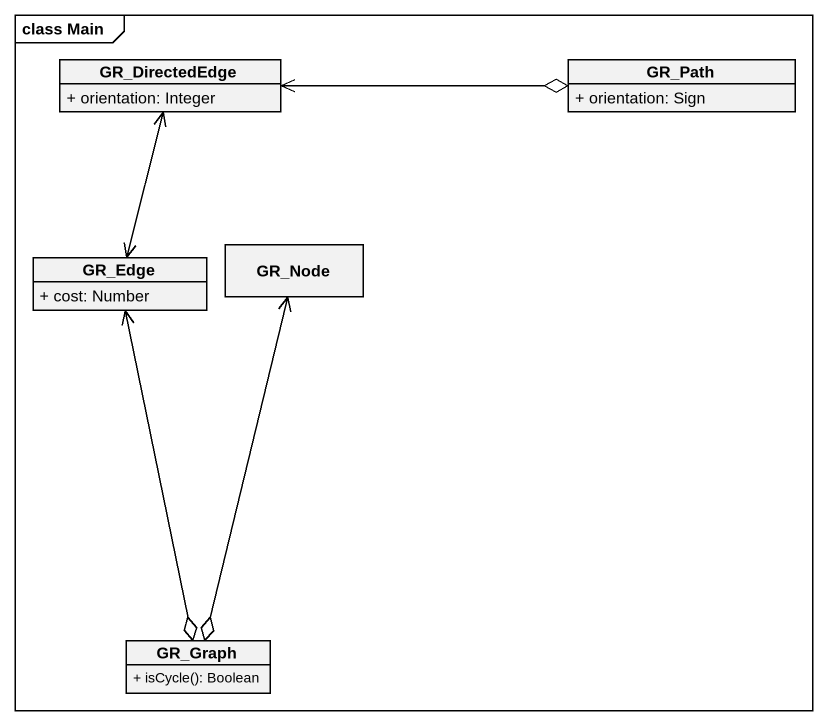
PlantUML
@startuml
mainframe class Main
hide circle
hide empty members
skinparam classAttributeIconSize 0
class GR_DirectedEdge {
  + orientation: Integer
}
class GR_Path {
  + orientation: Sign
}
class GR_Edge {
  + cost: Number
}
class GR_Node
class GR_Graph {
  + isCycle(): Boolean
}
GR_DirectedEdge <-right-o GR_Path
GR_DirectedEdge <--> GR_Edge
GR_Edge <--o GR_Graph
GR_Node <--o GR_Graph
@enduml
